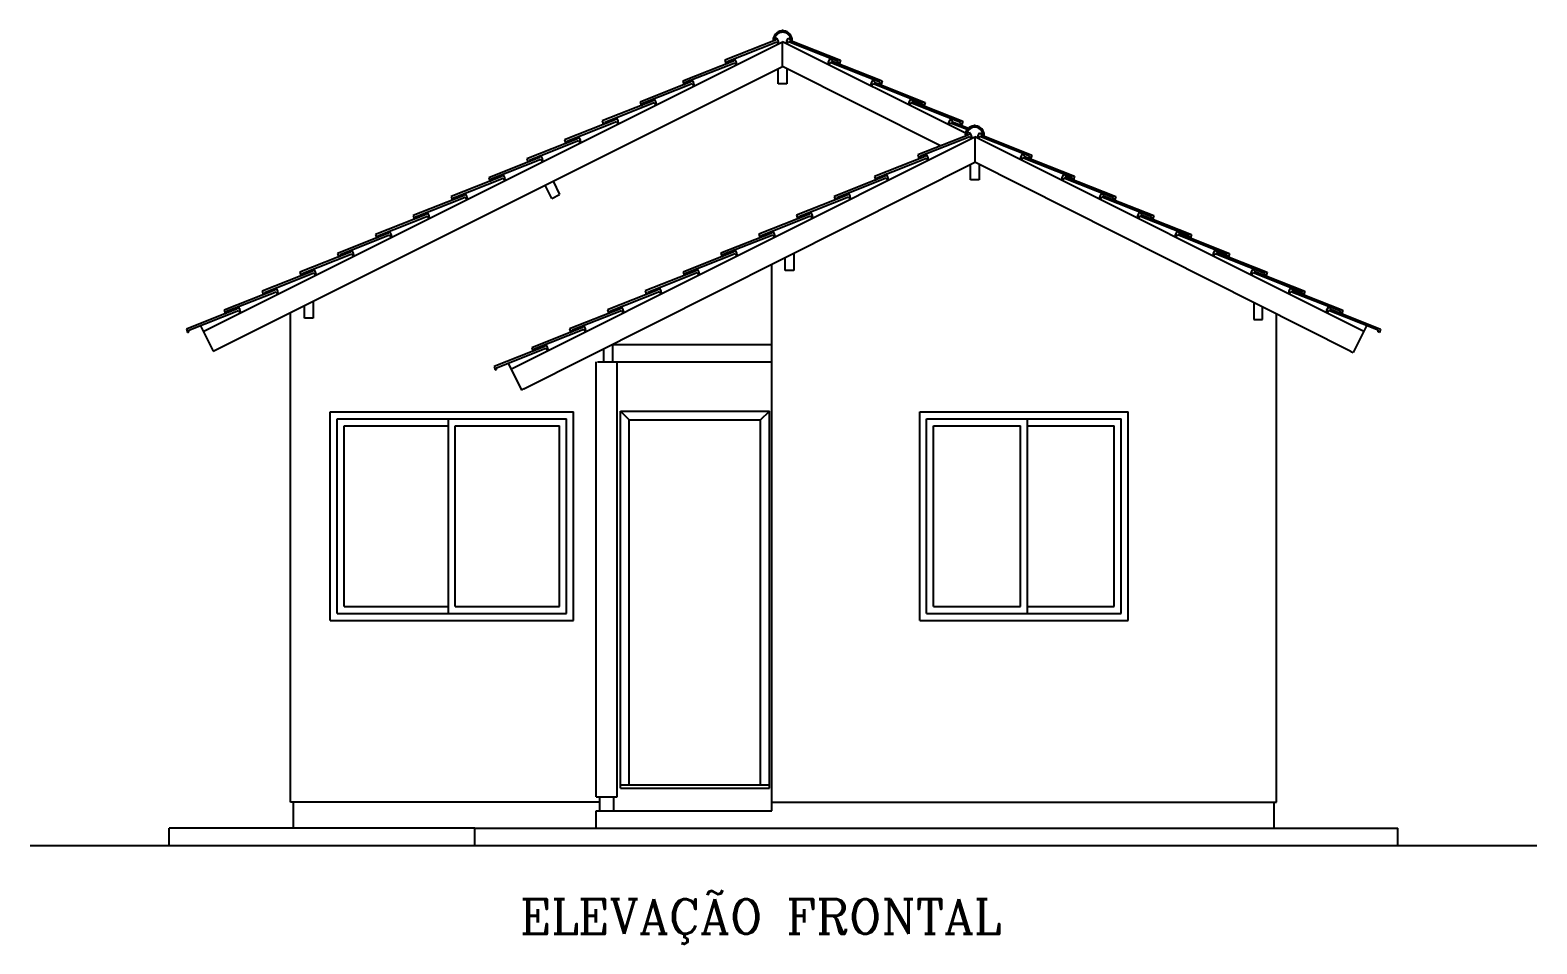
# Model space of a CAD drawing. Extents: x 359 to 444.1, y -24.8 to 1.
# Drawn here: x 367.71 to 376.39, y -4.86 to 0.4 of the extents above; entities that cross this region are included whole.
import ezdxf

# ---------------------------------------------------------------- set-up
doc = ezdxf.new("R2010")
doc.units = 0
doc.header["$LTSCALE"] = 20
doc.linetypes.add('DASHED2', pattern=[0.375, 0.25, -0.125])
for name, color, linetype in [('CORTETERRA', 244, 'CONTINUOUS'), ('JANELA', 5, 'CONTINUOUS'), ('PAREDE', 7, 'CONTINUOUS'), ('TELHADO', 30, 'CONTINUOUS'), ('TEXTO', 1, 'CONTINUOUS'), ('VISTAP', 244, 'CONTINUOUS')]:
    doc.layers.add(name, color=color, linetype=linetype)
doc.styles.add('ROMANC', font='ROMANC.SHX')

msp = doc.modelspace()

# ---------------------------------------------------------------- linework, layer by layer
at = {"layer": 'CORTETERRA', "color": 3, "linetype": 'CONTINUOUS'}
msp.add_line((367.7103, -4.2984), (376.3891, -4.2984), dxfattribs=at)
at = {"layer": 'JANELA', "color": 244}
for p, q in [((369.4393, -3.002), (369.4393, -1.802)), ((369.4393, -1.802), (370.8393, -1.802)), ((370.8393, -3.002), (370.8393, -1.802)), ((371.1107, -3.9684), (371.1107, -1.7984)), ((371.1107, -1.7984), (371.9682, -1.7984)), ((371.9182, -1.8484), (371.9682, -1.7984)), ((371.9682, -3.9684), (371.9682, -1.7984)), ((372.8343, -1.802), (374.0343, -1.802)), ((372.8343, -3.002), (372.8343, -1.802)), ((374.0343, -3.002), (374.0343, -1.802)), ((369.4793, -2.962), (369.4793, -1.842)), ((369.4793, -1.842), (370.7993, -1.842)), ((369.5193, -2.922), (369.5193, -1.882)), ((369.5193, -1.882), (370.1193, -1.882)), ((370.1193, -2.962), (370.1193, -1.842)), ((370.1593, -1.882), (370.7593, -1.882)), ((370.1593, -2.922), (370.1593, -1.882)), ((370.7593, -2.922), (370.7593, -1.882)), ((370.7993, -2.962), (370.7993, -1.842)), ((371.1607, -3.9484), (371.1607, -1.8484)), ((371.1607, -1.8484), (371.9182, -1.8484)), ((371.9182, -3.9484), (371.9182, -1.8484)), ((372.8743, -2.962), (372.8743, -1.842)), ((372.8743, -1.842), (373.9943, -1.842)), ((372.9143, -1.882), (373.4143, -1.882)), ((372.9143, -2.922), (372.9143, -1.882)), ((373.4143, -2.922), (373.4143, -1.882)), ((373.4543, -2.962), (373.4543, -1.842)), ((373.4543, -1.882), (373.9543, -1.882)), ((373.9543, -2.922), (373.9543, -1.882)), ((373.9943, -2.962), (373.9943, -1.842)), ((369.5193, -2.922), (370.1193, -2.922)), ((370.1593, -2.922), (370.7593, -2.922)), ((372.9143, -2.922), (373.4143, -2.922)), ((373.4543, -2.922), (373.9543, -2.922)), ((369.4393, -3.002), (370.8393, -3.002)), ((369.4793, -2.962), (370.7993, -2.962)), ((372.8343, -3.002), (374.0343, -3.002)), ((372.8743, -2.962), (373.9943, -2.962))]:
    msp.add_line(p, q, dxfattribs=at)
at = {"layer": 'PAREDE', "color": 1}
for p, q in [((371.9816, -4.0984), (371.9816, -0.9527)), ((374.8891, -4.0483), (374.8891, -1.2382)), ((370.9715, -4.0184), (370.9715, -1.5135)), ((371.0915, -4.0184), (371.0915, -1.5135)), ((370.9715, -4.0184), (371.0915, -4.0184)), ((370.9915, -4.0984), (370.9915, -4.0184)), ((371.0715, -4.0984), (371.0715, -4.0184)), ((371.9795, -4.0483), (374.8891, -4.0483)), ((374.8741, -4.0483), (374.8741, -4.1984)), ((370.9715, -4.0984), (371.9816, -4.0984)), ((370.9715, -4.1984), (370.9715, -4.0984))]:
    msp.add_line(p, q, dxfattribs=at)
at = {"layer": 'PAREDE', "color": 5}
for p, q in [((370.2715, -4.1984), (375.5891, -4.1984)), ((370.2715, -4.2984), (370.2715, -4.1984)), ((375.5891, -4.2984), (375.5891, -4.1984))]:
    msp.add_line(p, q, dxfattribs=at)
at = {"layer": 'TELHADO', "color": 1, "linetype": 'CONTINUOUS'}
for p, q in [((372.0119, 0.3489), (372.0026, 0.3456)), ((372.0204, 0.3319), (372.0119, 0.3489)), ((372.0422, 0.3958), (372.0394, 0.3912)), ((372.0422, 0.3958), (372.0481, 0.3958)), ((372.0481, 0.3958), (372.0507, 0.3912)), ((372.0689, 0.3323), (372.0774, 0.3493)), ((372.0774, 0.3493), (372.0867, 0.346)), ((368.7078, -1.3392), (372.0445, 0.3291)), ((372.0039, 0.3376), (371.7114, 0.222)), ((371.7253, 0.2153), (372.0107, 0.3281)), ((371.9898, 0.3366), (371.9979, 0.3398)), ((372.0026, 0.3456), (372.0039, 0.3376)), ((372.0107, 0.3281), (372.0179, 0.3177)), ((372.0179, 0.3177), (372.0232, 0.3198)), ((372.0232, 0.3198), (372.0204, 0.3319)), ((373.0976, -0.1975), (372.0445, 0.3291)), ((372.0445, 0.1868), (372.0445, 0.3291)), ((372.0661, 0.3201), (372.0689, 0.3323)), ((372.0714, 0.318), (372.0661, 0.3201)), ((372.0786, 0.3284), (372.0714, 0.318)), ((372.364, 0.2156), (372.0786, 0.3284)), ((372.0867, 0.346), (372.0854, 0.3379)), ((372.0854, 0.3379), (372.3779, 0.2223)), ((372.0918, 0.3395), (372.0999, 0.3363)), ((368.7647, -1.453), (372.0445, 0.1868)), ((371.7618, 0.2177), (371.4693, 0.1021)), ((371.4832, 0.0954), (371.7686, 0.2082)), ((371.7114, 0.222), (371.7172, 0.2032)), ((371.7172, 0.2032), (371.7248, 0.2063)), ((371.7248, 0.2063), (371.7253, 0.2153)), ((371.7698, 0.229), (371.7605, 0.2257)), ((371.7605, 0.2257), (371.7618, 0.2177)), ((371.7686, 0.2082), (371.7758, 0.1978)), ((371.7783, 0.212), (371.7698, 0.229)), ((371.7758, 0.1978), (371.7811, 0.1999)), ((371.7811, 0.1999), (371.7783, 0.212)), ((372.0195, 0.0868), (372.0195, 0.1743)), ((372.954, -0.2703), (372.0445, 0.1868)), ((372.0695, 0.1743), (372.0695, 0.0868)), ((372.3068, 0.2008), (372.3096, 0.213)), ((372.3121, 0.1988), (372.3068, 0.2008)), ((372.3096, 0.213), (372.3181, 0.23)), ((372.3193, 0.2092), (372.3121, 0.1988)), ((372.3181, 0.23), (372.3274, 0.2267)), ((372.6047, 0.0963), (372.3193, 0.2092)), ((372.3274, 0.2267), (372.3261, 0.2187)), ((372.3261, 0.2187), (372.6186, 0.1031)), ((372.3646, 0.2066), (372.364, 0.2156)), ((372.3722, 0.2035), (372.3646, 0.2066)), ((372.3779, 0.2223), (372.3722, 0.2035)), ((371.5164, 0.0973), (371.2239, -0.0184)), ((371.2377, -0.0251), (371.5232, 0.0877)), ((371.4693, 0.1021), (371.4751, 0.0833)), ((371.4827, 0.0864), (371.4832, 0.0954)), ((371.5244, 0.1086), (371.515, 0.1053)), ((371.515, 0.1053), (371.5164, 0.0973)), ((371.5232, 0.0877), (371.5303, 0.0773)), ((371.5329, 0.0916), (371.5244, 0.1086)), ((371.5356, 0.0794), (371.5329, 0.0916)), ((372.0695, 0.0868), (372.0195, 0.0868)), ((372.5534, 0.078), (372.5562, 0.0902)), ((372.5562, 0.0902), (372.5647, 0.1072)), ((372.5647, 0.1072), (372.574, 0.1039)), ((372.574, 0.1039), (372.5727, 0.0958)), ((372.5727, 0.0958), (372.8652, -0.0198)), ((372.6053, 0.0873), (372.6047, 0.0963)), ((372.6129, 0.0842), (372.6053, 0.0873)), ((372.6186, 0.1031), (372.6129, 0.0842)), ((371.4751, 0.0833), (371.4827, 0.0864)), ((371.5303, 0.0773), (371.5356, 0.0794)), ((372.5587, 0.0759), (372.5534, 0.078)), ((372.5659, 0.0863), (372.5587, 0.0759)), ((372.8513, -0.0265), (372.5659, 0.0863)), ((371.2986, -0.0116), (371.0061, -0.1272)), ((371.0199, -0.134), (371.3054, -0.0212)), ((371.2239, -0.0184), (371.2296, -0.0372)), ((371.2296, -0.0372), (371.2372, -0.0341)), ((371.2372, -0.0341), (371.2377, -0.0251)), ((371.3066, -0.0003), (371.2972, -0.0036)), ((371.2972, -0.0036), (371.2986, -0.0116)), ((371.3054, -0.0212), (371.3125, -0.0316)), ((371.3151, -0.0173), (371.3066, -0.0003)), ((371.3125, -0.0316), (371.3178, -0.0295)), ((371.3178, -0.0295), (371.3151, -0.0173)), ((372.7712, -0.0309), (372.774, -0.0187)), ((372.7765, -0.033), (372.7712, -0.0309)), ((372.774, -0.0187), (372.7825, -0.0017)), ((372.7837, -0.0226), (372.7765, -0.033)), ((372.7825, -0.0017), (372.7918, -0.005)), ((373.0691, -0.1354), (372.7837, -0.0226)), ((372.7918, -0.005), (372.7905, -0.0131)), ((372.7905, -0.0131), (373.083, -0.1287)), ((372.8519, -0.0355), (372.8513, -0.0265)), ((372.8595, -0.0386), (372.8519, -0.0355)), ((372.8652, -0.0198), (372.8595, -0.0386)), ((371.0808, -0.1205), (370.7883, -0.2361)), ((370.8021, -0.2429), (371.0876, -0.1301)), ((371.0061, -0.1272), (371.0118, -0.1461)), ((371.0118, -0.1461), (371.0194, -0.143)), ((371.0194, -0.143), (371.0199, -0.134)), ((371.0888, -0.1092), (371.0794, -0.1125)), ((371.0794, -0.1125), (371.0808, -0.1205)), ((371.0876, -0.1301), (371.0947, -0.1405)), ((371.0973, -0.1262), (371.0888, -0.1092)), ((371.0947, -0.1405), (371.1, -0.1384)), ((371.1, -0.1384), (371.0973, -0.1262)), ((372.9994, -0.1475), (373.0022, -0.1354)), ((373.0047, -0.1496), (372.9994, -0.1475)), ((373.0022, -0.1354), (373.0107, -0.1184)), ((373.0119, -0.1392), (373.0047, -0.1496)), ((373.0107, -0.1184), (373.02, -0.1217)), ((373.1072, -0.1769), (373.0119, -0.1392)), ((373.02, -0.1217), (373.0187, -0.1297)), ((373.0187, -0.1297), (373.1155, -0.168)), ((373.0697, -0.1444), (373.0691, -0.1354)), ((373.0773, -0.1475), (373.0697, -0.1444)), ((373.083, -0.1287), (373.0773, -0.1475)), ((370.863, -0.2294), (370.5705, -0.345)), ((370.5843, -0.3518), (370.8698, -0.239)), ((370.7883, -0.2361), (370.794, -0.255)), ((370.794, -0.255), (370.8016, -0.2519)), ((370.8016, -0.2519), (370.8021, -0.2429)), ((370.871, -0.2181), (370.8616, -0.2214)), ((370.8616, -0.2214), (370.863, -0.2294)), ((370.8698, -0.239), (370.877, -0.2493)), ((370.8795, -0.2351), (370.871, -0.2181)), ((370.877, -0.2493), (370.8822, -0.2473)), ((370.8822, -0.2473), (370.8795, -0.2351)), ((370.6452, -0.3383), (370.3527, -0.4539)), ((370.5705, -0.345), (370.5762, -0.3639)), ((370.6532, -0.327), (370.6438, -0.3303)), ((370.6438, -0.3303), (370.6452, -0.3383)), ((370.6617, -0.344), (370.6532, -0.327)), ((370.6644, -0.3562), (370.6617, -0.344)), ((370.3665, -0.4607), (370.652, -0.3479)), ((370.5762, -0.3639), (370.5838, -0.3608)), ((370.5838, -0.3608), (370.5843, -0.3518)), ((370.652, -0.3479), (370.6592, -0.3582)), ((370.6592, -0.3582), (370.6644, -0.3562)), ((370.4274, -0.4472), (370.1349, -0.5628)), ((370.1488, -0.5696), (370.4342, -0.4567)), ((370.3527, -0.4539), (370.3584, -0.4728)), ((370.3584, -0.4728), (370.366, -0.4697)), ((370.366, -0.4697), (370.3665, -0.4607)), ((370.4354, -0.4359), (370.4261, -0.4392)), ((370.4261, -0.4392), (370.4274, -0.4472)), ((370.4342, -0.4567), (370.4414, -0.4671)), ((370.4439, -0.4529), (370.4354, -0.4359)), ((370.4414, -0.4671), (370.4467, -0.4651)), ((370.4467, -0.4651), (370.4439, -0.4529)), ((370.2096, -0.5561), (369.9171, -0.6717)), ((369.931, -0.6785), (370.2164, -0.5656)), ((370.1349, -0.5628), (370.1406, -0.5817)), ((370.1406, -0.5817), (370.1482, -0.5786)), ((370.1482, -0.5786), (370.1488, -0.5696)), ((370.2176, -0.5448), (370.2083, -0.5481)), ((370.2083, -0.5481), (370.2096, -0.5561)), ((370.2164, -0.5656), (370.2236, -0.576)), ((370.2261, -0.5618), (370.2176, -0.5448)), ((370.2236, -0.576), (370.2289, -0.5739)), ((370.2289, -0.5739), (370.2261, -0.5618)), ((370.7155, -0.5727), (370.7602, -0.5503)), ((369.9918, -0.665), (369.6993, -0.7806)), ((369.7132, -0.7874), (369.9986, -0.6745)), ((369.9171, -0.6717), (369.9228, -0.6906)), ((369.9228, -0.6906), (369.9304, -0.6875)), ((369.9304, -0.6875), (369.931, -0.6785)), ((369.9998, -0.6537), (369.9905, -0.657)), ((369.9905, -0.657), (369.9918, -0.665)), ((369.9986, -0.6745), (370.0058, -0.6849)), ((370.0083, -0.6707), (369.9998, -0.6537)), ((370.0058, -0.6849), (370.0111, -0.6828)), ((370.0111, -0.6828), (370.0083, -0.6707)), ((369.774, -0.7739), (369.4815, -0.8895)), ((369.782, -0.7626), (369.7727, -0.7659)), ((369.7727, -0.7659), (369.774, -0.7739)), ((369.7905, -0.7796), (369.782, -0.7626)), ((369.7933, -0.7917), (369.7905, -0.7796)), ((369.4954, -0.8963), (369.7808, -0.7834)), ((369.7808, -0.7834), (369.788, -0.7938)), ((369.788, -0.7938), (369.7933, -0.7917)), ((369.5562, -0.8828), (369.2637, -0.9984)), ((369.2776, -1.0052), (369.563, -0.8923)), ((369.4815, -0.8895), (369.4873, -0.9084)), ((369.4873, -0.9084), (369.4949, -0.9053)), ((369.4949, -0.9053), (369.4954, -0.8963)), ((369.5642, -0.8715), (369.5549, -0.8748)), ((369.5549, -0.8748), (369.5562, -0.8828)), ((369.563, -0.8923), (369.5702, -0.9027)), ((369.5727, -0.8885), (369.5642, -0.8715)), ((369.5702, -0.9027), (369.5755, -0.9006)), ((369.5755, -0.9006), (369.5727, -0.8885)), ((369.3384, -0.9917), (369.0459, -1.1073)), ((369.0598, -1.114), (369.3452, -1.0012)), ((369.2637, -0.9984), (369.2695, -1.0173)), ((369.2695, -1.0173), (369.2771, -1.0142)), ((369.2771, -1.0142), (369.2776, -1.0052)), ((369.3464, -0.9804), (369.3371, -0.9837)), ((369.3371, -0.9837), (369.3384, -0.9917)), ((369.3452, -1.0012), (369.3524, -1.0116)), ((369.3549, -0.9974), (369.3464, -0.9804)), ((369.3524, -1.0116), (369.3577, -1.0095)), ((369.3577, -1.0095), (369.3549, -0.9974)), ((369.1206, -1.1006), (368.8281, -1.2162)), ((368.842, -1.2229), (369.1274, -1.1101)), ((369.0459, -1.1073), (369.0517, -1.1262)), ((369.0517, -1.1262), (369.0593, -1.1231)), ((369.0593, -1.1231), (369.0598, -1.114)), ((369.1286, -1.0893), (369.1193, -1.0926)), ((369.1193, -1.0926), (369.1206, -1.1006)), ((369.1274, -1.1101), (369.1346, -1.1205)), ((369.1371, -1.1063), (369.1286, -1.0893)), ((369.1346, -1.1205), (369.1399, -1.1184)), ((369.1399, -1.1184), (369.1371, -1.1063)), ((368.9028, -1.2095), (368.6103, -1.3251)), ((368.9108, -1.1982), (368.9015, -1.2015)), ((368.9015, -1.2015), (368.9028, -1.2095)), ((368.9193, -1.2152), (368.9108, -1.1982)), ((369.2903, -1.263), (369.2903, -1.1904)), ((369.3403, -1.1652), (369.3403, -1.263)), ((368.6242, -1.3318), (368.9097, -1.219)), ((368.8281, -1.2162), (368.8339, -1.2351)), ((368.8339, -1.2351), (368.8415, -1.232)), ((368.8415, -1.232), (368.842, -1.2229)), ((368.9097, -1.219), (368.9168, -1.2294)), ((368.9168, -1.2294), (368.9221, -1.2273)), ((368.9221, -1.2273), (368.9193, -1.2152)), ((369.3403, -1.263), (369.2903, -1.263)), ((368.6103, -1.3251), (368.6161, -1.344)), ((368.6161, -1.344), (368.6237, -1.3409)), ((368.6237, -1.3409), (368.6242, -1.3318)), ((368.6909, -1.3055), (368.7647, -1.453))]:
    msp.add_line(p, q, dxfattribs=at)
at = {"layer": 'TELHADO', "color": 5, "linetype": 'CONTINUOUS'}
for p, q in [((373.1486, -0.1505), (373.1458, -0.1551)), ((373.1486, -0.1505), (373.1545, -0.1505)), ((373.1545, -0.1505), (373.1571, -0.1551)), ((370.4798, -1.5553), (373.1518, -0.2193)), ((373.1166, -0.2061), (372.8241, -0.3217)), ((372.838, -0.3284), (373.1234, -0.2156)), ((373.1043, -0.2065), (373.0962, -0.2097)), ((373.1246, -0.1948), (373.1153, -0.1981)), ((373.1153, -0.1981), (373.1166, -0.2061)), ((373.1234, -0.2156), (373.1306, -0.226)), ((373.1331, -0.2118), (373.1246, -0.1948)), ((373.1306, -0.226), (373.1359, -0.2239)), ((373.1359, -0.2239), (373.1331, -0.2118)), ((375.3917, -1.3392), (373.1518, -0.2193)), ((373.1519, -0.2198), (373.1519, -0.365)), ((373.1681, -0.2252), (373.1709, -0.213)), ((373.1734, -0.2273), (373.1681, -0.2252)), ((373.1709, -0.213), (373.1794, -0.196)), ((373.1806, -0.2169), (373.1734, -0.2273)), ((373.1794, -0.196), (373.1887, -0.1993)), ((373.466, -0.3297), (373.1806, -0.2169)), ((373.1887, -0.1993), (373.1874, -0.2074)), ((373.1874, -0.2074), (373.4799, -0.323)), ((373.1982, -0.2068), (373.2063, -0.21)), ((372.8659, -0.3313), (372.5734, -0.4469)), ((372.5872, -0.4536), (372.8727, -0.3408)), ((372.8241, -0.3217), (372.8298, -0.3405)), ((372.8298, -0.3405), (372.8374, -0.3374)), ((372.8374, -0.3374), (372.838, -0.3284)), ((372.8739, -0.32), (372.8645, -0.3233)), ((372.8645, -0.3233), (372.8659, -0.3313)), ((372.8727, -0.3408), (372.8798, -0.3512)), ((372.8824, -0.337), (372.8739, -0.32)), ((372.8851, -0.3491), (372.8824, -0.337)), ((373.4149, -0.3473), (373.4176, -0.3352)), ((373.4176, -0.3352), (373.4261, -0.3182)), ((373.4273, -0.339), (373.4201, -0.3494)), ((373.4261, -0.3182), (373.4355, -0.3215)), ((373.7128, -0.4518), (373.4273, -0.339)), ((373.4355, -0.3215), (373.4341, -0.3295)), ((373.4341, -0.3295), (373.7266, -0.4451)), ((373.4665, -0.3387), (373.466, -0.3297)), ((373.4741, -0.3418), (373.4665, -0.3387)), ((373.4799, -0.323), (373.4741, -0.3418)), ((370.5537, -1.6697), (373.1519, -0.365)), ((372.8798, -0.3512), (372.8851, -0.3491)), ((373.127, -0.465), (373.127, -0.3776)), ((375.3177, -1.4536), (373.1519, -0.365)), ((373.177, -0.3776), (373.177, -0.465)), ((373.4201, -0.3494), (373.4149, -0.3473)), ((372.635, -0.4455), (372.3425, -0.5611)), ((372.3563, -0.5678), (372.6418, -0.455)), ((372.5734, -0.4469), (372.5791, -0.4658)), ((372.5791, -0.4658), (372.5867, -0.4627)), ((372.5867, -0.4627), (372.5872, -0.4536)), ((372.643, -0.4342), (372.6336, -0.4375)), ((372.6336, -0.4375), (372.635, -0.4455)), ((372.6418, -0.455), (372.6489, -0.4654)), ((372.6515, -0.4512), (372.643, -0.4342)), ((372.6489, -0.4654), (372.6542, -0.4633)), ((372.6542, -0.4633), (372.6515, -0.4512)), ((373.177, -0.465), (373.127, -0.465)), ((373.6528, -0.4651), (373.6556, -0.4529)), ((373.6581, -0.4671), (373.6528, -0.4651)), ((373.6556, -0.4529), (373.6641, -0.4359)), ((373.6653, -0.4567), (373.6581, -0.4671)), ((373.6641, -0.4359), (373.6734, -0.4392)), ((373.9507, -0.5696), (373.6653, -0.4567)), ((373.6734, -0.4392), (373.6721, -0.4472)), ((373.6721, -0.4472), (373.9646, -0.5628)), ((373.7133, -0.4608), (373.7128, -0.4518)), ((373.7209, -0.4639), (373.7133, -0.4608)), ((373.7266, -0.4451), (373.7209, -0.4639)), ((372.4172, -0.5544), (372.1247, -0.67)), ((372.1385, -0.6767), (372.424, -0.5639)), ((372.3425, -0.5611), (372.3482, -0.5799)), ((372.3482, -0.5799), (372.3558, -0.5769)), ((372.3558, -0.5769), (372.3563, -0.5678)), ((372.4252, -0.5431), (372.4158, -0.5464)), ((372.4158, -0.5464), (372.4172, -0.5544)), ((372.424, -0.5639), (372.4311, -0.5743)), ((372.4337, -0.5601), (372.4252, -0.5431)), ((372.4311, -0.5743), (372.4364, -0.5722)), ((372.4364, -0.5722), (372.4337, -0.5601)), ((373.8706, -0.5739), (373.8734, -0.5618)), ((373.8759, -0.576), (373.8706, -0.5739)), ((373.8734, -0.5618), (373.8819, -0.5448)), ((373.883, -0.5656), (373.8759, -0.576)), ((373.8819, -0.5448), (373.8912, -0.5481)), ((374.1685, -0.6785), (373.883, -0.5656)), ((373.8912, -0.5481), (373.8899, -0.5561)), ((373.8899, -0.5561), (374.1824, -0.6717)), ((373.9512, -0.5786), (373.9507, -0.5696)), ((373.9588, -0.5817), (373.9512, -0.5786)), ((373.9646, -0.5628), (373.9588, -0.5817)), ((372.1994, -0.6633), (371.9069, -0.7789)), ((371.9207, -0.7856), (372.2062, -0.6728)), ((372.1247, -0.67), (372.1304, -0.6888)), ((372.1304, -0.6888), (372.138, -0.6858)), ((372.138, -0.6858), (372.1385, -0.6767)), ((372.2074, -0.652), (372.198, -0.6553)), ((372.198, -0.6553), (372.1994, -0.6633)), ((372.2062, -0.6728), (372.2134, -0.6832)), ((372.2159, -0.669), (372.2074, -0.652)), ((372.2134, -0.6832), (372.2186, -0.6811)), ((372.2186, -0.6811), (372.2159, -0.669)), ((374.0884, -0.6828), (374.0911, -0.6707)), ((374.0937, -0.6849), (374.0884, -0.6828)), ((374.0911, -0.6707), (374.0997, -0.6537)), ((374.1008, -0.6745), (374.0937, -0.6849)), ((374.0997, -0.6537), (374.109, -0.657)), ((374.3863, -0.7874), (374.1008, -0.6745)), ((374.109, -0.657), (374.1077, -0.665)), ((374.1077, -0.665), (374.4002, -0.7806)), ((374.169, -0.6875), (374.1685, -0.6785)), ((374.1766, -0.6906), (374.169, -0.6875)), ((374.1824, -0.6717), (374.1766, -0.6906)), ((371.9816, -0.7722), (371.6891, -0.8878)), ((371.9069, -0.7789), (371.9126, -0.7977)), ((371.9896, -0.7609), (371.9802, -0.7642)), ((371.9802, -0.7642), (371.9816, -0.7722)), ((371.9981, -0.7779), (371.9896, -0.7609)), ((372.0008, -0.79), (371.9981, -0.7779)), ((374.3062, -0.7917), (374.3089, -0.7796)), ((374.3089, -0.7796), (374.3174, -0.7626)), ((374.3174, -0.7626), (374.3268, -0.7659)), ((374.3268, -0.7659), (374.3254, -0.7739)), ((374.3254, -0.7739), (374.6179, -0.8895)), ((374.4002, -0.7806), (374.3944, -0.7995)), ((371.7029, -0.8945), (371.9884, -0.7817)), ((371.9126, -0.7977), (371.9202, -0.7946)), ((371.9202, -0.7946), (371.9207, -0.7856)), ((371.9884, -0.7817), (371.9956, -0.7921)), ((371.9956, -0.7921), (372.0008, -0.79)), ((374.3115, -0.7938), (374.3062, -0.7917)), ((374.3186, -0.7834), (374.3115, -0.7938)), ((374.6041, -0.8963), (374.3186, -0.7834)), ((374.3868, -0.7964), (374.3863, -0.7874)), ((374.3944, -0.7995), (374.3868, -0.7964)), ((371.7638, -0.8811), (371.4713, -0.9967)), ((371.4851, -1.0034), (371.7706, -0.8906)), ((371.6891, -0.8878), (371.6948, -0.9066)), ((371.6948, -0.9066), (371.7024, -0.9035)), ((371.7024, -0.9035), (371.7029, -0.8945)), ((371.7718, -0.8698), (371.7625, -0.8731)), ((371.7625, -0.8731), (371.7638, -0.8811)), ((371.7706, -0.8906), (371.7778, -0.901)), ((371.7803, -0.8868), (371.7718, -0.8698)), ((371.7778, -0.901), (371.7831, -0.8989)), ((371.7831, -0.8989), (371.7803, -0.8868)), ((372.0593, -0.9884), (372.0593, -0.9158)), ((372.1093, -0.8906), (372.1093, -0.9884)), ((374.524, -0.9006), (374.5267, -0.8885)), ((374.5293, -0.9027), (374.524, -0.9006)), ((374.5267, -0.8885), (374.5352, -0.8715)), ((374.5364, -0.8923), (374.5293, -0.9027)), ((374.5352, -0.8715), (374.5446, -0.8748)), ((374.8219, -1.0052), (374.5364, -0.8923)), ((374.5446, -0.8748), (374.5432, -0.8828)), ((374.5432, -0.8828), (374.8357, -0.9984)), ((374.6046, -0.9053), (374.6041, -0.8963)), ((374.6122, -0.9084), (374.6046, -0.9053)), ((374.6179, -0.8895), (374.6122, -0.9084)), ((371.546, -0.99), (371.2535, -1.1056)), ((371.2674, -1.1123), (371.5528, -0.9995)), ((371.4713, -0.9967), (371.477, -1.0155)), ((371.477, -1.0155), (371.4846, -1.0124)), ((371.4846, -1.0124), (371.4851, -1.0034)), ((371.554, -0.9787), (371.5447, -0.982)), ((371.5447, -0.982), (371.546, -0.99)), ((371.5528, -0.9995), (371.56, -1.0099)), ((371.5625, -0.9957), (371.554, -0.9787)), ((371.56, -1.0099), (371.5653, -1.0078)), ((371.5653, -1.0078), (371.5625, -0.9957)), ((372.1093, -0.9884), (372.0593, -0.9884)), ((374.7418, -1.0095), (374.7445, -0.9974)), ((374.7471, -1.0116), (374.7418, -1.0095)), ((374.7445, -0.9974), (374.753, -0.9804)), ((374.7542, -1.0012), (374.7471, -1.0116)), ((374.753, -0.9804), (374.7624, -0.9837)), ((375.0397, -1.114), (374.7542, -1.0012)), ((374.7624, -0.9837), (374.761, -0.9917)), ((374.761, -0.9917), (375.0535, -1.1073)), ((374.8224, -1.0142), (374.8219, -1.0052)), ((374.83, -1.0173), (374.8224, -1.0142)), ((374.8357, -0.9984), (374.83, -1.0173)), ((371.3282, -1.0989), (371.0357, -1.2145)), ((371.0496, -1.2212), (371.335, -1.1084)), ((371.2535, -1.1056), (371.2592, -1.1244)), ((371.2592, -1.1244), (371.2668, -1.1213)), ((371.2668, -1.1213), (371.2674, -1.1123)), ((371.3362, -1.0876), (371.3269, -1.0909)), ((371.3269, -1.0909), (371.3282, -1.0989)), ((371.335, -1.1084), (371.3422, -1.1188)), ((371.3447, -1.1046), (371.3362, -1.0876)), ((371.3422, -1.1188), (371.3475, -1.1167)), ((371.3475, -1.1167), (371.3447, -1.1046)), ((374.9596, -1.1184), (374.9623, -1.1063)), ((374.9648, -1.1205), (374.9596, -1.1184)), ((374.9623, -1.1063), (374.9708, -1.0893)), ((374.972, -1.1101), (374.9648, -1.1205)), ((374.9708, -1.0893), (374.9802, -1.0926)), ((375.2575, -1.2229), (374.972, -1.1101)), ((374.9802, -1.0926), (374.9788, -1.1006)), ((374.9788, -1.1006), (375.2713, -1.2162)), ((375.0402, -1.1231), (375.0397, -1.114)), ((375.0478, -1.1262), (375.0402, -1.1231)), ((375.0535, -1.1073), (375.0478, -1.1262)), ((371.1104, -1.2078), (370.8179, -1.3234)), ((371.0357, -1.2145), (371.0415, -1.2333)), ((371.1184, -1.1965), (371.1091, -1.1998)), ((371.1091, -1.1998), (371.1104, -1.2078)), ((371.1269, -1.2135), (371.1184, -1.1965)), ((371.1297, -1.2256), (371.1269, -1.2135)), ((374.7591, -1.1728), (374.7591, -1.2706)), ((374.8091, -1.2706), (374.8091, -1.198)), ((375.1801, -1.2152), (375.1886, -1.1982)), ((375.1886, -1.1982), (375.198, -1.2015)), ((375.198, -1.2015), (375.1966, -1.2095)), ((375.1966, -1.2095), (375.4891, -1.3251)), ((370.8318, -1.3301), (371.1172, -1.2173)), ((371.0415, -1.2333), (371.0491, -1.2302)), ((371.0491, -1.2302), (371.0496, -1.2212)), ((371.1172, -1.2173), (371.1244, -1.2277)), ((371.1244, -1.2277), (371.1297, -1.2256)), ((374.7591, -1.2706), (374.8091, -1.2706)), ((375.1774, -1.2273), (375.1801, -1.2152)), ((375.1826, -1.2294), (375.1774, -1.2273)), ((375.1898, -1.219), (375.1826, -1.2294)), ((375.4753, -1.3318), (375.1898, -1.219)), ((375.258, -1.232), (375.2575, -1.2229)), ((375.2656, -1.2351), (375.258, -1.232)), ((375.2713, -1.2162), (375.2656, -1.2351)), ((370.8926, -1.3167), (370.6001, -1.4323)), ((370.614, -1.439), (370.8994, -1.3262)), ((370.8179, -1.3234), (370.8237, -1.3422)), ((370.8237, -1.3422), (370.8313, -1.3391)), ((370.8313, -1.3391), (370.8318, -1.3301)), ((370.9006, -1.3054), (370.8913, -1.3087)), ((370.8913, -1.3087), (370.8926, -1.3167)), ((370.8994, -1.3262), (370.9066, -1.3366)), ((370.9091, -1.3224), (370.9006, -1.3054)), ((370.9066, -1.3366), (370.9119, -1.3345)), ((370.9119, -1.3345), (370.9091, -1.3224)), ((375.4085, -1.3055), (375.3311, -1.4603)), ((375.4758, -1.3409), (375.4753, -1.3318)), ((375.4834, -1.344), (375.4758, -1.3409)), ((375.4891, -1.3251), (375.4834, -1.344)), ((370.6748, -1.4256), (370.3823, -1.5412)), ((370.3962, -1.5479), (370.6816, -1.4351)), ((370.6001, -1.4323), (370.6059, -1.4511)), ((370.6059, -1.4511), (370.6135, -1.448)), ((370.6135, -1.448), (370.614, -1.439)), ((370.6828, -1.4143), (370.6735, -1.4175)), ((370.6735, -1.4175), (370.6748, -1.4256)), ((370.6816, -1.4351), (370.6888, -1.4455)), ((370.6913, -1.4313), (370.6828, -1.4143)), ((370.6888, -1.4455), (370.6941, -1.4434)), ((370.6941, -1.4434), (370.6913, -1.4313)), ((375.3177, -1.4536), (375.3311, -1.4603)), ((370.3823, -1.5412), (370.3881, -1.56)), ((370.3881, -1.56), (370.3957, -1.5569)), ((370.3957, -1.5569), (370.3962, -1.5479)), ((370.4629, -1.5215), (370.5403, -1.6764)), ((370.5537, -1.6697), (370.5403, -1.6764))]:
    msp.add_line(p, q, dxfattribs=at)
at = {"layer": 'TELHADO', "color": 244, "linetype": 'CONTINUOUS'}
for p, q in [((369.2103, -4.0483), (369.2103, -1.2302)), ((368.5103, -4.2984), (368.5103, -4.1984))]:
    msp.add_line(p, q, dxfattribs=at)
at = {"layer": 'TELHADO', "color": 1, "linetype": 'CONTINUOUS'}
for points in [[(370.7155, -0.5727), (370.6775, -0.4967)], [(370.7222, -0.4743), (370.7602, -0.5503)]]:
    msp.add_lwpolyline(points, dxfattribs=at)
for radius, start, end in [(0.0551, 95.69614, 179.82091), (0.0471, 3.72307, 175.8786), (0.0551, 359.84861, 83.93054)]:
    msp.add_arc((372.0449, 0.3364), radius, start, end, dxfattribs=at)
at = {"layer": 'TELHADO', "color": 5, "linetype": 'CONTINUOUS'}
for radius, start, end in [(0.0551, 95.69614, 179.82091), (0.0471, 3.72307, 175.8786), (0.0551, 359.84861, 83.93054)]:
    msp.add_arc((373.1513, -0.2098), radius, start, end, dxfattribs=at)
at = {"layer": 'VISTAP', "color": 1, "linetype": 'DASHED2'}
for p, q in [((369.6993, -0.7806), (369.7051, -0.7995)), ((369.7051, -0.7995), (369.7127, -0.7964)), ((369.7127, -0.7964), (369.7132, -0.7874))]:
    msp.add_line(p, q, dxfattribs=at)
at = {"layer": 'VISTAP', "color": 5}
for p, q in [((371.0143, -1.5135), (371.0143, -1.4384)), ((371.0643, -1.4133), (371.0643, -1.5135))]:
    msp.add_line(p, q, dxfattribs=at)
at = {"layer": 'VISTAP', "color": 1, "linetype": 'CONTINUOUS'}
for p, q in [((371.0643, -1.4135), (371.9793, -1.4135)), ((370.9793, -1.5135), (371.9793, -1.5135))]:
    msp.add_line(p, q, dxfattribs=at)
at = {"layer": 'VISTAP', "linetype": 'CONTINUOUS'}
msp.add_line((371.1107, -1.7984), (371.1607, -1.8484), dxfattribs=at)
at = {"layer": 'VISTAP', "color": 244}
for p, q in [((371.1107, -3.9484), (371.9682, -3.9484)), ((371.1107, -3.9684), (371.9682, -3.9684)), ((369.2253, -4.0483), (369.2253, -4.1984))]:
    msp.add_line(p, q, dxfattribs=at)
at = {"layer": 'VISTAP', "color": 244, "linetype": 'CONTINUOUS'}
for p, q in [((370.9915, -4.0483), (369.2103, -4.0483)), ((370.2715, -4.1984), (368.5103, -4.1984))]:
    msp.add_line(p, q, dxfattribs=at)

# ---------------------------------------------------------------- texts
at = {"layer": 'TEXTO', "color": 5, "ltscale": 0.3, "style": 'ROMANC'}
msp.add_text('ELEVAÇÃO FRONTAL', height=0.2, dxfattribs=at).set_placement((370.5317, -4.8071))

doc.saveas('drawing.dxf')
